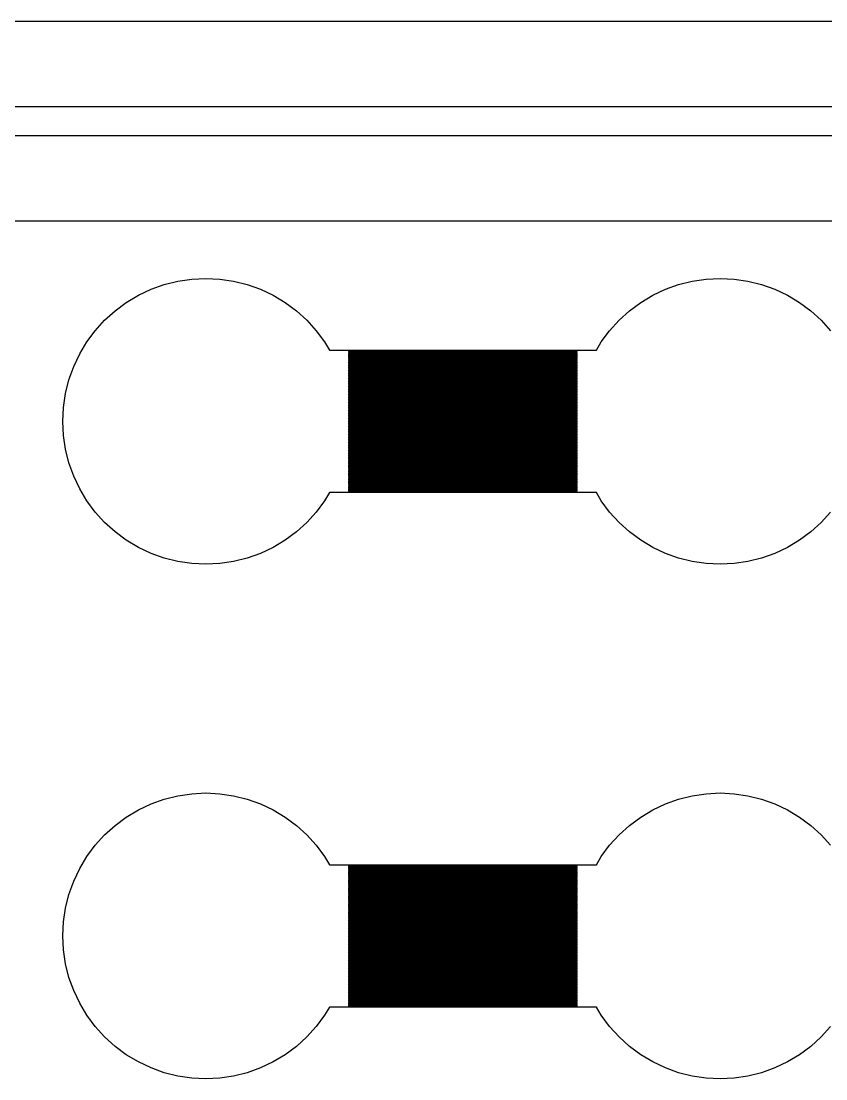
# Model space of a CAD drawing. Extents: x -16 to 132, y -40 to 113.
# Drawn here: x 84.13 to 98.53, y 57.27 to 76.18 of the extents above; entities that cross this region are included whole.
import ezdxf

# ---------------------------------------------------------------- set-up
doc = ezdxf.new("R2010")
doc.units = 0

msp = doc.modelspace()

# ---------------------------------------------------------------- linework, layer by layer
for p, q in [((-2.55649, 76.1837), (112.997, 76.1837)), ((111.463, 74.6498), (-1.0226, 74.6498)), ((-0.51129, 74.1385), (110.952, 74.1385)), ((109.418, 72.6046), (1.0226, 72.6046)), ((86.6902, 71.4719), (86.9335, 71.5329)), ((86.9335, 71.5329), (87.1817, 71.5697)), ((87.1817, 71.5697), (87.4323, 71.582)), ((87.4323, 71.582), (87.6829, 71.5697)), ((87.6829, 71.5697), (87.931, 71.5329)), ((87.931, 71.5329), (88.1744, 71.4719)), ((95.8936, 71.4719), (96.1369, 71.5329)), ((96.1369, 71.5329), (96.3851, 71.5697)), ((96.3851, 71.5697), (96.6357, 71.582)), ((96.6357, 71.582), (96.8863, 71.5697)), ((96.8863, 71.5697), (97.1344, 71.5329)), ((97.1344, 71.5329), (97.3778, 71.4719)), ((86.2272, 71.2801), (86.454, 71.3874)), ((86.454, 71.3874), (86.6902, 71.4719)), ((88.1744, 71.4719), (88.4106, 71.3874)), ((88.4106, 71.3874), (88.6374, 71.2801)), ((95.4306, 71.2801), (95.6574, 71.3874)), ((95.6574, 71.3874), (95.8936, 71.4719)), ((97.3778, 71.4719), (97.614, 71.3874)), ((97.614, 71.3874), (97.8408, 71.2801)), ((85.8105, 71.0017), (86.012, 71.1511)), ((86.012, 71.1511), (86.2272, 71.2801)), ((88.6374, 71.2801), (88.8526, 71.1511)), ((88.8526, 71.1511), (89.0541, 71.0017)), ((95.0139, 71.0017), (95.2154, 71.1511)), ((95.2154, 71.1511), (95.4306, 71.2801)), ((97.8408, 71.2801), (98.056, 71.1511)), ((98.056, 71.1511), (98.2575, 71.0017)), ((85.6246, 70.8332), (85.8105, 71.0017)), ((89.0541, 71.0017), (89.24, 70.8332)), ((94.828, 70.8332), (95.0139, 71.0017)), ((98.2575, 71.0017), (98.4434, 70.8332)), ((85.4561, 70.6473), (85.6246, 70.8332)), ((89.24, 70.8332), (89.4085, 70.6473)), ((94.6595, 70.6473), (94.828, 70.8332)), ((98.4434, 70.8332), (98.6119, 70.6473)), ((85.3067, 70.4458), (85.4561, 70.6473)), ((89.4085, 70.6473), (89.5579, 70.4458)), ((94.51, 70.4458), (94.6595, 70.6473)), ((85.1777, 70.2306), (85.3067, 70.4458)), ((89.5579, 70.4458), (89.6461, 70.2986)), ((94.4218, 70.2986), (94.51, 70.4458)), ((85.0704, 70.0038), (85.1777, 70.2306)), ((89.6461, 70.2986), (94.4218, 70.2986)), ((94.0792, 70.2884), (89.9888, 70.2884)), ((89.9888, 70.2884), (89.9888, 70.2782)), ((89.9888, 70.2782), (94.0792, 70.2782)), ((94.0792, 70.2679), (89.9888, 70.2679)), ((89.9888, 70.2679), (89.9888, 70.2577)), ((89.9888, 70.2577), (94.0792, 70.2577)), ((94.0792, 70.2475), (89.9888, 70.2475)), ((89.9888, 70.2475), (89.9888, 70.2373)), ((89.9888, 70.2373), (94.0792, 70.2373)), ((94.0792, 70.227), (89.9888, 70.227)), ((89.9888, 70.227), (89.9888, 70.2168)), ((89.9888, 70.2168), (94.0792, 70.2168)), ((94.0792, 70.2066), (89.9888, 70.2066)), ((89.9888, 70.2066), (89.9888, 70.1964)), ((89.9888, 70.1964), (94.0792, 70.1964)), ((94.0792, 70.2782), (94.0792, 70.2884)), ((94.0792, 70.2577), (94.0792, 70.2679)), ((94.0792, 70.2373), (94.0792, 70.2475)), ((94.0792, 70.2168), (94.0792, 70.227)), ((94.0792, 70.1964), (94.0792, 70.2066)), ((84.9859, 69.7676), (85.0704, 70.0038)), ((94.0792, 70.1861), (89.9888, 70.1861)), ((89.9888, 70.1861), (89.9888, 70.1759)), ((89.9888, 70.1759), (94.0792, 70.1759)), ((94.0792, 70.1657), (89.9888, 70.1657)), ((89.9888, 70.1657), (89.9888, 70.1555)), ((89.9888, 70.1555), (94.0792, 70.1555)), ((94.0792, 70.1452), (89.9888, 70.1452)), ((89.9888, 70.1452), (89.9888, 70.135)), ((89.9888, 70.135), (94.0792, 70.135)), ((94.0792, 70.1248), (89.9888, 70.1248)), ((89.9888, 70.1248), (89.9888, 70.1145)), ((89.9888, 70.1145), (94.0792, 70.1145)), ((94.0792, 70.1043), (89.9888, 70.1043)), ((89.9888, 70.1043), (89.9888, 70.0941)), ((89.9888, 70.0941), (94.0792, 70.0941)), ((94.0792, 70.0839), (89.9888, 70.0839)), ((89.9888, 70.0839), (89.9888, 70.0737)), ((89.9888, 70.0737), (94.0792, 70.0737)), ((94.0792, 70.0634), (89.9888, 70.0634)), ((89.9888, 70.0634), (89.9888, 70.0532)), ((89.9888, 70.0532), (94.0792, 70.0532)), ((94.0792, 70.043), (89.9888, 70.043)), ((89.9888, 70.043), (89.9888, 70.0327)), ((89.9888, 70.0327), (94.0792, 70.0327)), ((94.0792, 70.0225), (89.9888, 70.0225)), ((89.9888, 70.0225), (89.9888, 70.0123)), ((89.9888, 70.0123), (94.0792, 70.0123)), ((94.0792, 70.0021), (89.9888, 70.0021)), ((89.9888, 70.0021), (89.9888, 69.9918)), ((94.0792, 70.1759), (94.0792, 70.1861)), ((94.0792, 70.1555), (94.0792, 70.1657)), ((94.0792, 70.135), (94.0792, 70.1452)), ((94.0792, 70.1145), (94.0792, 70.1248)), ((94.0792, 70.0941), (94.0792, 70.1043)), ((94.0792, 70.0737), (94.0792, 70.0839)), ((94.0792, 70.0532), (94.0792, 70.0634)), ((94.0792, 70.0327), (94.0792, 70.043)), ((94.0792, 70.0123), (94.0792, 70.0225)), ((94.0792, 69.9918), (94.0792, 70.0021)), ((89.9888, 69.9918), (94.0792, 69.9918)), ((94.0792, 69.9816), (89.9888, 69.9816)), ((89.9888, 69.9816), (89.9888, 69.9714)), ((89.9888, 69.9714), (94.0792, 69.9714)), ((94.0792, 69.9612), (89.9888, 69.9612)), ((89.9888, 69.9612), (89.9888, 69.9509)), ((89.9888, 69.9509), (94.0792, 69.9509)), ((94.0792, 69.9407), (89.9888, 69.9407)), ((89.9888, 69.9407), (89.9888, 69.9305)), ((89.9888, 69.9305), (94.0792, 69.9305)), ((94.0792, 69.9203), (89.9888, 69.9203)), ((89.9888, 69.9203), (89.9888, 69.91)), ((89.9888, 69.91), (94.0792, 69.91)), ((94.0792, 69.8998), (89.9888, 69.8998)), ((89.9888, 69.8998), (89.9888, 69.8896)), ((89.9888, 69.8896), (94.0792, 69.8896)), ((94.0792, 69.8793), (89.9888, 69.8793)), ((89.9888, 69.8793), (89.9888, 69.8691)), ((89.9888, 69.8691), (94.0792, 69.8691)), ((94.0792, 69.8589), (89.9888, 69.8589)), ((89.9888, 69.8589), (89.9888, 69.8487)), ((89.9888, 69.8487), (94.0792, 69.8487)), ((94.0792, 69.8385), (89.9888, 69.8385)), ((89.9888, 69.8385), (89.9888, 69.8282)), ((89.9888, 69.8282), (94.0792, 69.8282)), ((94.0792, 69.818), (89.9888, 69.818)), ((89.9888, 69.818), (89.9888, 69.8078)), ((89.9888, 69.8078), (94.0792, 69.8078)), ((94.0792, 69.9714), (94.0792, 69.9816)), ((94.0792, 69.9509), (94.0792, 69.9612)), ((94.0792, 69.9305), (94.0792, 69.9407)), ((94.0792, 69.91), (94.0792, 69.9203)), ((94.0792, 69.8896), (94.0792, 69.8998)), ((94.0792, 69.8691), (94.0792, 69.8793)), ((94.0792, 69.8487), (94.0792, 69.8589)), ((94.0792, 69.8282), (94.0792, 69.8385)), ((94.0792, 69.8078), (94.0792, 69.818)), ((84.9249, 69.5242), (84.9859, 69.7676)), ((94.0792, 69.7975), (89.9888, 69.7975)), ((89.9888, 69.7975), (89.9888, 69.7873)), ((89.9888, 69.7873), (94.0792, 69.7873)), ((94.0792, 69.7771), (89.9888, 69.7771)), ((89.9888, 69.7771), (89.9888, 69.7669)), ((89.9888, 69.7669), (94.0792, 69.7669)), ((94.0792, 69.7567), (89.9888, 69.7567)), ((89.9888, 69.7567), (89.9888, 69.7464)), ((89.9888, 69.7464), (94.0792, 69.7464)), ((94.0792, 69.7362), (89.9888, 69.7362)), ((89.9888, 69.7362), (89.9888, 69.726)), ((89.9888, 69.726), (94.0792, 69.726)), ((94.0792, 69.7157), (89.9888, 69.7157)), ((89.9888, 69.7157), (89.9888, 69.7055)), ((89.9888, 69.7055), (94.0792, 69.7055)), ((94.0792, 69.6953), (89.9888, 69.6953)), ((89.9888, 69.6953), (89.9888, 69.6851)), ((89.9888, 69.6851), (94.0792, 69.6851)), ((94.0792, 69.6748), (89.9888, 69.6748)), ((89.9888, 69.6748), (89.9888, 69.6646)), ((89.9888, 69.6646), (94.0792, 69.6646)), ((94.0792, 69.6544), (89.9888, 69.6544)), ((89.9888, 69.6544), (89.9888, 69.6442)), ((89.9888, 69.6442), (94.0792, 69.6442)), ((94.0792, 69.6339), (89.9888, 69.6339)), ((89.9888, 69.6339), (89.9888, 69.6237)), ((89.9888, 69.6237), (94.0792, 69.6237)), ((94.0792, 69.7873), (94.0792, 69.7975)), ((94.0792, 69.7669), (94.0792, 69.7771)), ((94.0792, 69.7464), (94.0792, 69.7567)), ((94.0792, 69.726), (94.0792, 69.7362)), ((94.0792, 69.7055), (94.0792, 69.7157)), ((94.0792, 69.6851), (94.0792, 69.6953)), ((94.0792, 69.6646), (94.0792, 69.6748)), ((94.0792, 69.6442), (94.0792, 69.6544)), ((94.0792, 69.6237), (94.0792, 69.6339)), ((84.8881, 69.2761), (84.9249, 69.5242)), ((94.0792, 69.6135), (89.9888, 69.6135)), ((89.9888, 69.6135), (89.9888, 69.6032)), ((89.9888, 69.6032), (94.0792, 69.6032)), ((94.0792, 69.593), (89.9888, 69.593)), ((89.9888, 69.593), (89.9888, 69.5828)), ((89.9888, 69.5828), (94.0792, 69.5828)), ((94.0792, 69.5726), (89.9888, 69.5726)), ((89.9888, 69.5726), (89.9888, 69.5623)), ((89.9888, 69.5623), (94.0792, 69.5623)), ((94.0792, 69.5521), (89.9888, 69.5521)), ((89.9888, 69.5521), (89.9888, 69.5419)), ((89.9888, 69.5419), (94.0792, 69.5419)), ((94.0792, 69.5317), (89.9888, 69.5317)), ((89.9888, 69.5317), (89.9888, 69.5214)), ((89.9888, 69.5214), (94.0792, 69.5214)), ((94.0792, 69.5112), (89.9888, 69.5112)), ((89.9888, 69.5112), (89.9888, 69.501)), ((89.9888, 69.501), (94.0792, 69.501)), ((94.0792, 69.4908), (89.9888, 69.4908)), ((89.9888, 69.4908), (89.9888, 69.4805)), ((89.9888, 69.4805), (94.0792, 69.4805)), ((94.0792, 69.4703), (89.9888, 69.4703)), ((89.9888, 69.4703), (89.9888, 69.4601)), ((89.9888, 69.4601), (94.0792, 69.4601)), ((94.0792, 69.4499), (89.9888, 69.4499)), ((89.9888, 69.4499), (89.9888, 69.4397)), ((89.9888, 69.4397), (94.0792, 69.4397)), ((94.0792, 69.6032), (94.0792, 69.6135)), ((94.0792, 69.5828), (94.0792, 69.593)), ((94.0792, 69.5623), (94.0792, 69.5726)), ((94.0792, 69.5419), (94.0792, 69.5521)), ((94.0792, 69.5214), (94.0792, 69.5317)), ((94.0792, 69.501), (94.0792, 69.5112)), ((94.0792, 69.4805), (94.0792, 69.4908)), ((94.0792, 69.4601), (94.0792, 69.4703)), ((94.0792, 69.4397), (94.0792, 69.4499)), ((84.8758, 69.0255), (84.8881, 69.2761)), ((94.0792, 69.4294), (89.9888, 69.4294)), ((89.9888, 69.4294), (89.9888, 69.4192)), ((89.9888, 69.4192), (94.0792, 69.4192)), ((94.0792, 69.409), (89.9888, 69.409)), ((89.9888, 69.409), (89.9888, 69.3987)), ((89.9888, 69.3987), (94.0792, 69.3987)), ((94.0792, 69.3885), (89.9888, 69.3885)), ((89.9888, 69.3885), (89.9888, 69.3783)), ((89.9888, 69.3783), (94.0792, 69.3783)), ((94.0792, 69.3681), (89.9888, 69.3681)), ((89.9888, 69.3681), (89.9888, 69.3578)), ((89.9888, 69.3578), (94.0792, 69.3578)), ((94.0792, 69.3476), (89.9888, 69.3476)), ((89.9888, 69.3476), (89.9888, 69.3374)), ((89.9888, 69.3374), (94.0792, 69.3374)), ((94.0792, 69.3272), (89.9888, 69.3272)), ((89.9888, 69.3272), (89.9888, 69.3169)), ((89.9888, 69.3169), (94.0792, 69.3169)), ((94.0792, 69.3067), (89.9888, 69.3067)), ((89.9888, 69.3067), (89.9888, 69.2965)), ((89.9888, 69.2965), (94.0792, 69.2965)), ((94.0792, 69.2862), (89.9888, 69.2862)), ((89.9888, 69.2862), (89.9888, 69.276)), ((89.9888, 69.276), (94.0792, 69.276)), ((94.0792, 69.2658), (89.9888, 69.2658)), ((89.9888, 69.2658), (89.9888, 69.2556)), ((89.9888, 69.2556), (94.0792, 69.2556)), ((94.0792, 69.2453), (89.9888, 69.2453)), ((89.9888, 69.2453), (89.9888, 69.2351)), ((94.0792, 69.4192), (94.0792, 69.4294)), ((94.0792, 69.3987), (94.0792, 69.409)), ((94.0792, 69.3783), (94.0792, 69.3885)), ((94.0792, 69.3578), (94.0792, 69.3681)), ((94.0792, 69.3374), (94.0792, 69.3476)), ((94.0792, 69.3169), (94.0792, 69.3272)), ((94.0792, 69.2965), (94.0792, 69.3067)), ((94.0792, 69.276), (94.0792, 69.2862)), ((94.0792, 69.2556), (94.0792, 69.2658)), ((94.0792, 69.2351), (94.0792, 69.2453)), ((89.9888, 69.2351), (94.0792, 69.2351)), ((94.0792, 69.2249), (89.9888, 69.2249)), ((89.9888, 69.2249), (89.9888, 69.2147)), ((89.9888, 69.2147), (94.0792, 69.2147)), ((94.0792, 69.2044), (89.9888, 69.2044)), ((89.9888, 69.2044), (89.9888, 69.1942)), ((89.9888, 69.1942), (94.0792, 69.1942)), ((94.0792, 69.184), (89.9888, 69.184)), ((89.9888, 69.184), (89.9888, 69.1738)), ((89.9888, 69.1738), (94.0792, 69.1738)), ((94.0792, 69.1635), (89.9888, 69.1635)), ((89.9888, 69.1635), (89.9888, 69.1533)), ((89.9888, 69.1533), (94.0792, 69.1533)), ((94.0792, 69.1431), (89.9888, 69.1431)), ((89.9888, 69.1431), (89.9888, 69.1329)), ((89.9888, 69.1329), (94.0792, 69.1329)), ((94.0792, 69.1226), (89.9888, 69.1226)), ((89.9888, 69.1226), (89.9888, 69.1124)), ((89.9888, 69.1124), (94.0792, 69.1124)), ((94.0792, 69.1022), (89.9888, 69.1022)), ((89.9888, 69.1022), (89.9888, 69.0919)), ((89.9888, 69.0919), (94.0792, 69.0919)), ((94.0792, 69.0817), (89.9888, 69.0817)), ((89.9888, 69.0817), (89.9888, 69.0715)), ((89.9888, 69.0715), (94.0792, 69.0715)), ((94.0792, 69.0613), (89.9888, 69.0613)), ((89.9888, 69.0613), (89.9888, 69.0511)), ((89.9888, 69.0511), (94.0792, 69.0511)), ((94.0792, 69.2147), (94.0792, 69.2249)), ((94.0792, 69.1942), (94.0792, 69.2044)), ((94.0792, 69.1738), (94.0792, 69.184)), ((94.0792, 69.1533), (94.0792, 69.1635)), ((94.0792, 69.1329), (94.0792, 69.1431)), ((94.0792, 69.1124), (94.0792, 69.1226)), ((94.0792, 69.0919), (94.0792, 69.1022)), ((94.0792, 69.0715), (94.0792, 69.0817)), ((94.0792, 69.0511), (94.0792, 69.0613)), ((84.8881, 68.7749), (84.8758, 69.0255)), ((94.0792, 69.0408), (89.9888, 69.0408)), ((89.9888, 69.0408), (89.9888, 69.0306)), ((89.9888, 69.0306), (94.0792, 69.0306)), ((94.0792, 69.0204), (89.9888, 69.0204)), ((89.9888, 69.0204), (89.9888, 69.0101)), ((89.9888, 69.0101), (94.0792, 69.0101)), ((94.0792, 68.9999), (89.9888, 68.9999)), ((89.9888, 68.9999), (89.9888, 68.9897)), ((89.9888, 68.9897), (94.0792, 68.9897)), ((94.0792, 68.9795), (89.9888, 68.9795)), ((89.9888, 68.9795), (89.9888, 68.9693)), ((89.9888, 68.9693), (94.0792, 68.9693)), ((94.0792, 68.959), (89.9888, 68.959)), ((89.9888, 68.959), (89.9888, 68.9488)), ((89.9888, 68.9488), (94.0792, 68.9488)), ((94.0792, 68.9386), (89.9888, 68.9386)), ((89.9888, 68.9386), (89.9888, 68.9284)), ((89.9888, 68.9284), (94.0792, 68.9284)), ((94.0792, 68.9181), (89.9888, 68.9181)), ((89.9888, 68.9181), (89.9888, 68.9079)), ((89.9888, 68.9079), (94.0792, 68.9079)), ((94.0792, 68.8977), (89.9888, 68.8977)), ((89.9888, 68.8977), (89.9888, 68.8875)), ((89.9888, 68.8875), (94.0792, 68.8875)), ((94.0792, 68.8772), (89.9888, 68.8772)), ((89.9888, 68.8772), (89.9888, 68.867)), ((89.9888, 68.867), (94.0792, 68.867)), ((94.0792, 69.0306), (94.0792, 69.0408)), ((94.0792, 69.0101), (94.0792, 69.0204)), ((94.0792, 68.9897), (94.0792, 68.9999)), ((94.0792, 68.9693), (94.0792, 68.9795)), ((94.0792, 68.9488), (94.0792, 68.959)), ((94.0792, 68.9284), (94.0792, 68.9386)), ((94.0792, 68.9079), (94.0792, 68.9181)), ((94.0792, 68.8875), (94.0792, 68.8977)), ((94.0792, 68.867), (94.0792, 68.8772)), ((84.9249, 68.5267), (84.8881, 68.7749)), ((94.0792, 68.8568), (89.9888, 68.8568)), ((89.9888, 68.8568), (89.9888, 68.8465)), ((89.9888, 68.8465), (94.0792, 68.8465)), ((94.0792, 68.8363), (89.9888, 68.8363)), ((89.9888, 68.8363), (89.9888, 68.8261)), ((89.9888, 68.8261), (94.0792, 68.8261)), ((94.0792, 68.8159), (89.9888, 68.8159)), ((89.9888, 68.8159), (89.9888, 68.8056)), ((89.9888, 68.8056), (94.0792, 68.8056)), ((94.0792, 68.7954), (89.9888, 68.7954)), ((89.9888, 68.7954), (89.9888, 68.7852)), ((89.9888, 68.7852), (94.0792, 68.7852)), ((94.0792, 68.775), (89.9888, 68.775)), ((89.9888, 68.775), (89.9888, 68.7647)), ((89.9888, 68.7647), (94.0792, 68.7647)), ((94.0792, 68.7545), (89.9888, 68.7545)), ((89.9888, 68.7545), (89.9888, 68.7443)), ((89.9888, 68.7443), (94.0792, 68.7443)), ((94.0792, 68.7341), (89.9888, 68.7341)), ((89.9888, 68.7341), (89.9888, 68.7238)), ((89.9888, 68.7238), (94.0792, 68.7238)), ((94.0792, 68.7136), (89.9888, 68.7136)), ((89.9888, 68.7136), (89.9888, 68.7034)), ((89.9888, 68.7034), (94.0792, 68.7034)), ((94.0792, 68.6931), (89.9888, 68.6931)), ((89.9888, 68.6931), (89.9888, 68.6829)), ((89.9888, 68.6829), (94.0792, 68.6829)), ((94.0792, 68.8465), (94.0792, 68.8568)), ((94.0792, 68.8261), (94.0792, 68.8363)), ((94.0792, 68.8056), (94.0792, 68.8159)), ((94.0792, 68.7852), (94.0792, 68.7954)), ((94.0792, 68.7647), (94.0792, 68.775)), ((94.0792, 68.7443), (94.0792, 68.7545)), ((94.0792, 68.7238), (94.0792, 68.7341)), ((94.0792, 68.7034), (94.0792, 68.7136)), ((94.0792, 68.6829), (94.0792, 68.6931)), ((84.9859, 68.2834), (84.9249, 68.5267)), ((94.0792, 68.6727), (89.9888, 68.6727)), ((89.9888, 68.6727), (89.9888, 68.6625)), ((89.9888, 68.6625), (94.0792, 68.6625)), ((94.0792, 68.6523), (89.9888, 68.6523)), ((89.9888, 68.6523), (89.9888, 68.642)), ((89.9888, 68.642), (94.0792, 68.642)), ((94.0792, 68.6318), (89.9888, 68.6318)), ((89.9888, 68.6318), (89.9888, 68.6216)), ((89.9888, 68.6216), (94.0792, 68.6216)), ((94.0792, 68.6113), (89.9888, 68.6113)), ((89.9888, 68.6113), (89.9888, 68.6011)), ((89.9888, 68.6011), (94.0792, 68.6011)), ((94.0792, 68.5909), (89.9888, 68.5909)), ((89.9888, 68.5909), (89.9888, 68.5807)), ((89.9888, 68.5807), (94.0792, 68.5807)), ((94.0792, 68.5704), (89.9888, 68.5704)), ((89.9888, 68.5704), (89.9888, 68.5602)), ((89.9888, 68.5602), (94.0792, 68.5602)), ((94.0792, 68.55), (89.9888, 68.55)), ((89.9888, 68.55), (89.9888, 68.5398)), ((89.9888, 68.5398), (94.0792, 68.5398)), ((94.0792, 68.5295), (89.9888, 68.5295)), ((89.9888, 68.5295), (89.9888, 68.5193)), ((89.9888, 68.5193), (94.0792, 68.5193)), ((94.0792, 68.5091), (89.9888, 68.5091)), ((89.9888, 68.5091), (89.9888, 68.4989)), ((89.9888, 68.4989), (94.0792, 68.4989)), ((94.0792, 68.4886), (89.9888, 68.4886)), ((89.9888, 68.4886), (89.9888, 68.4784)), ((94.0792, 68.6625), (94.0792, 68.6727)), ((94.0792, 68.642), (94.0792, 68.6523)), ((94.0792, 68.6216), (94.0792, 68.6318)), ((94.0792, 68.6011), (94.0792, 68.6113)), ((94.0792, 68.5807), (94.0792, 68.5909)), ((94.0792, 68.5602), (94.0792, 68.5704)), ((94.0792, 68.5398), (94.0792, 68.55)), ((94.0792, 68.5193), (94.0792, 68.5295)), ((94.0792, 68.4989), (94.0792, 68.5091)), ((94.0792, 68.4784), (94.0792, 68.4886)), ((89.9888, 68.4784), (94.0792, 68.4784)), ((94.0792, 68.4682), (89.9888, 68.4682)), ((89.9888, 68.4682), (89.9888, 68.458)), ((89.9888, 68.458), (94.0792, 68.458)), ((94.0792, 68.4477), (89.9888, 68.4477)), ((89.9888, 68.4477), (89.9888, 68.4375)), ((89.9888, 68.4375), (94.0792, 68.4375)), ((94.0792, 68.4273), (89.9888, 68.4273)), ((89.9888, 68.4273), (89.9888, 68.4171)), ((89.9888, 68.4171), (94.0792, 68.4171)), ((94.0792, 68.4068), (89.9888, 68.4068)), ((89.9888, 68.4068), (89.9888, 68.3966)), ((89.9888, 68.3966), (94.0792, 68.3966)), ((94.0792, 68.3864), (89.9888, 68.3864)), ((89.9888, 68.3864), (89.9888, 68.3761)), ((89.9888, 68.3761), (94.0792, 68.3761)), ((94.0792, 68.3659), (89.9888, 68.3659)), ((89.9888, 68.3659), (89.9888, 68.3557)), ((89.9888, 68.3557), (94.0792, 68.3557)), ((94.0792, 68.3455), (89.9888, 68.3455)), ((89.9888, 68.3455), (89.9888, 68.3353)), ((89.9888, 68.3353), (94.0792, 68.3353)), ((94.0792, 68.325), (89.9888, 68.325)), ((89.9888, 68.325), (89.9888, 68.3148)), ((89.9888, 68.3148), (94.0792, 68.3148)), ((94.0792, 68.3046), (89.9888, 68.3046)), ((89.9888, 68.3046), (89.9888, 68.2943)), ((94.0792, 68.458), (94.0792, 68.4682)), ((94.0792, 68.4375), (94.0792, 68.4477)), ((94.0792, 68.4171), (94.0792, 68.4273)), ((94.0792, 68.3966), (94.0792, 68.4068)), ((94.0792, 68.3761), (94.0792, 68.3864)), ((94.0792, 68.3557), (94.0792, 68.3659)), ((94.0792, 68.3353), (94.0792, 68.3455)), ((94.0792, 68.3148), (94.0792, 68.325)), ((94.0792, 68.2943), (94.0792, 68.3046)), ((85.0704, 68.0472), (84.9859, 68.2834)), ((89.9888, 68.2943), (94.0792, 68.2943)), ((94.0792, 68.2841), (89.9888, 68.2841)), ((89.9888, 68.2841), (89.9888, 68.2739)), ((89.9888, 68.2739), (94.0792, 68.2739)), ((94.0792, 68.2637), (89.9888, 68.2637)), ((89.9888, 68.2637), (89.9888, 68.2534)), ((89.9888, 68.2534), (94.0792, 68.2534)), ((94.0792, 68.2432), (89.9888, 68.2432)), ((89.9888, 68.2432), (89.9888, 68.233)), ((89.9888, 68.233), (94.0792, 68.233)), ((94.0792, 68.2228), (89.9888, 68.2228)), ((89.9888, 68.2228), (89.9888, 68.2125)), ((89.9888, 68.2125), (94.0792, 68.2125)), ((94.0792, 68.2023), (89.9888, 68.2023)), ((89.9888, 68.2023), (89.9888, 68.1921)), ((89.9888, 68.1921), (94.0792, 68.1921)), ((94.0792, 68.1819), (89.9888, 68.1819)), ((89.9888, 68.1819), (89.9888, 68.1716)), ((89.9888, 68.1716), (94.0792, 68.1716)), ((94.0792, 68.1614), (89.9888, 68.1614)), ((89.9888, 68.1614), (89.9888, 68.1512)), ((89.9888, 68.1512), (94.0792, 68.1512)), ((94.0792, 68.141), (89.9888, 68.141)), ((89.9888, 68.141), (89.9888, 68.1307)), ((89.9888, 68.1307), (94.0792, 68.1307)), ((94.0792, 68.1205), (89.9888, 68.1205)), ((89.9888, 68.1205), (89.9888, 68.1103)), ((89.9888, 68.1103), (94.0792, 68.1103)), ((94.0792, 68.2739), (94.0792, 68.2841)), ((94.0792, 68.2534), (94.0792, 68.2637)), ((94.0792, 68.233), (94.0792, 68.2432)), ((94.0792, 68.2125), (94.0792, 68.2228)), ((94.0792, 68.1921), (94.0792, 68.2023)), ((94.0792, 68.1716), (94.0792, 68.1819)), ((94.0792, 68.1512), (94.0792, 68.1614)), ((94.0792, 68.1307), (94.0792, 68.141)), ((94.0792, 68.1103), (94.0792, 68.1205)), ((85.1777, 67.8204), (85.0704, 68.0472)), ((94.0792, 68.1), (89.9888, 68.1)), ((89.9888, 68.1), (89.9888, 68.0898)), ((89.9888, 68.0898), (94.0792, 68.0898)), ((94.0792, 68.0796), (89.9888, 68.0796)), ((89.9888, 68.0796), (89.9888, 68.0694)), ((89.9888, 68.0694), (94.0792, 68.0694)), ((94.0792, 68.0591), (89.9888, 68.0591)), ((89.9888, 68.0591), (89.9888, 68.0489)), ((89.9888, 68.0489), (94.0792, 68.0489)), ((94.0792, 68.0387), (89.9888, 68.0387)), ((89.9888, 68.0387), (89.9888, 68.0285)), ((89.9888, 68.0285), (94.0792, 68.0285)), ((94.0792, 68.0182), (89.9888, 68.0182)), ((89.9888, 68.0182), (89.9888, 68.008)), ((89.9888, 68.008), (94.0792, 68.008)), ((94.0792, 67.9978), (89.9888, 67.9978)), ((89.9888, 67.9978), (89.9888, 67.9875)), ((89.9888, 67.9875), (94.0792, 67.9875)), ((94.0792, 67.9773), (89.9888, 67.9773)), ((89.9888, 67.9773), (89.9888, 67.9671)), ((89.9888, 67.9671), (94.0792, 67.9671)), ((94.0792, 67.9569), (89.9888, 67.9569)), ((89.9888, 67.9569), (89.9888, 67.9467)), ((89.9888, 67.9467), (94.0792, 67.9467)), ((94.0792, 67.9364), (89.9888, 67.9364)), ((89.9888, 67.9364), (89.9888, 67.9262)), ((89.9888, 67.9262), (94.0792, 67.9262)), ((94.0792, 67.916), (89.9888, 67.916)), ((89.9888, 67.916), (89.9888, 67.9058)), ((94.0792, 68.0898), (94.0792, 68.1)), ((94.0792, 68.0694), (94.0792, 68.0796)), ((94.0792, 68.0489), (94.0792, 68.0591)), ((94.0792, 68.0285), (94.0792, 68.0387)), ((94.0792, 68.008), (94.0792, 68.0182)), ((94.0792, 67.9875), (94.0792, 67.9978)), ((94.0792, 67.9671), (94.0792, 67.9773)), ((94.0792, 67.9467), (94.0792, 67.9569)), ((94.0792, 67.9262), (94.0792, 67.9364)), ((94.0792, 67.9058), (94.0792, 67.916)), ((85.3067, 67.6052), (85.1777, 67.8204)), ((89.6461, 67.7524), (89.5579, 67.6052)), ((94.4218, 67.7524), (89.6461, 67.7524)), ((89.9888, 67.9058), (94.0792, 67.9058)), ((94.0792, 67.8955), (89.9888, 67.8955)), ((89.9888, 67.8955), (89.9888, 67.8853)), ((89.9888, 67.8853), (94.0792, 67.8853)), ((94.0792, 67.8751), (89.9888, 67.8751)), ((89.9888, 67.8751), (89.9888, 67.8649)), ((89.9888, 67.8649), (94.0792, 67.8649)), ((94.0792, 67.8546), (89.9888, 67.8546)), ((89.9888, 67.8546), (89.9888, 67.8444)), ((89.9888, 67.8444), (94.0792, 67.8444)), ((94.0792, 67.8342), (89.9888, 67.8342)), ((89.9888, 67.8342), (89.9888, 67.8239)), ((89.9888, 67.8239), (94.0792, 67.8239)), ((94.0792, 67.8137), (89.9888, 67.8137)), ((89.9888, 67.8137), (89.9888, 67.8035)), ((89.9888, 67.8035), (94.0792, 67.8035)), ((94.0792, 67.7933), (89.9888, 67.7933)), ((89.9888, 67.7933), (89.9888, 67.783)), ((89.9888, 67.783), (94.0792, 67.783)), ((94.0792, 67.7728), (89.9888, 67.7728)), ((89.9888, 67.7728), (89.9888, 67.7626)), ((89.9888, 67.7626), (94.0792, 67.7626)), ((94.0792, 67.8853), (94.0792, 67.8955)), ((94.0792, 67.8649), (94.0792, 67.8751)), ((94.0792, 67.8444), (94.0792, 67.8546)), ((94.0792, 67.8239), (94.0792, 67.8342)), ((94.0792, 67.8035), (94.0792, 67.8137)), ((94.0792, 67.783), (94.0792, 67.7933)), ((94.0792, 67.7626), (94.0792, 67.7728)), ((94.51, 67.6052), (94.4218, 67.7524)), ((85.4561, 67.4037), (85.3067, 67.6052)), ((89.5579, 67.6052), (89.4085, 67.4037)), ((94.6595, 67.4037), (94.51, 67.6052)), ((85.6246, 67.2178), (85.4561, 67.4037)), ((89.4085, 67.4037), (89.24, 67.2178)), ((94.828, 67.2178), (94.6595, 67.4037)), ((98.6119, 67.4037), (98.4434, 67.2178)), ((85.8105, 67.0493), (85.6246, 67.2178)), ((89.24, 67.2178), (89.0541, 67.0493)), ((95.0139, 67.0493), (94.828, 67.2178)), ((98.4434, 67.2178), (98.2575, 67.0493)), ((86.012, 66.8999), (85.8105, 67.0493)), ((89.0541, 67.0493), (88.8526, 66.8999)), ((95.2154, 66.8999), (95.0139, 67.0493)), ((98.2575, 67.0493), (98.056, 66.8999)), ((86.2272, 66.7709), (86.012, 66.8999)), ((88.8526, 66.8999), (88.6374, 66.7709)), ((95.4306, 66.7709), (95.2154, 66.8999)), ((98.056, 66.8999), (97.8408, 66.7709)), ((86.454, 66.6636), (86.2272, 66.7709)), ((86.6902, 66.5791), (86.454, 66.6636)), ((88.4106, 66.6636), (88.1744, 66.5791)), ((88.6374, 66.7709), (88.4106, 66.6636)), ((95.6574, 66.6636), (95.4306, 66.7709)), ((95.8936, 66.5791), (95.6574, 66.6636)), ((97.614, 66.6636), (97.3778, 66.5791)), ((97.8408, 66.7709), (97.614, 66.6636)), ((86.9335, 66.5181), (86.6902, 66.5791)), ((87.1817, 66.4813), (86.9335, 66.5181)), ((87.4323, 66.469), (87.1817, 66.4813)), ((87.6829, 66.4813), (87.4323, 66.469)), ((87.931, 66.5181), (87.6829, 66.4813)), ((88.1744, 66.5791), (87.931, 66.5181)), ((96.1369, 66.5181), (95.8936, 66.5791)), ((96.3851, 66.4813), (96.1369, 66.5181)), ((96.6357, 66.469), (96.3851, 66.4813)), ((96.8863, 66.4813), (96.6357, 66.469)), ((97.1344, 66.5181), (96.8863, 66.4813)), ((97.3778, 66.5791), (97.1344, 66.5181)), ((86.454, 62.184), (86.6902, 62.2685)), ((86.6902, 62.2685), (86.9335, 62.3295)), ((86.9335, 62.3295), (87.1817, 62.3663)), ((87.1817, 62.3663), (87.4323, 62.3786)), ((87.4323, 62.3786), (87.6829, 62.3663)), ((87.6829, 62.3663), (87.931, 62.3295)), ((87.931, 62.3295), (88.1744, 62.2685)), ((88.1744, 62.2685), (88.4106, 62.184)), ((95.6574, 62.184), (95.8936, 62.2685)), ((95.8936, 62.2685), (96.1369, 62.3295)), ((96.1369, 62.3295), (96.3851, 62.3663)), ((96.3851, 62.3663), (96.6357, 62.3786)), ((96.6357, 62.3786), (96.8863, 62.3663)), ((96.8863, 62.3663), (97.1344, 62.3295)), ((97.1344, 62.3295), (97.3778, 62.2685)), ((97.3778, 62.2685), (97.614, 62.184)), ((86.012, 61.9477), (86.2272, 62.0767)), ((86.2272, 62.0767), (86.454, 62.184)), ((88.4106, 62.184), (88.6374, 62.0767)), ((88.6374, 62.0767), (88.8526, 61.9477)), ((95.2154, 61.9477), (95.4306, 62.0767)), ((95.4306, 62.0767), (95.6574, 62.184)), ((97.614, 62.184), (97.8408, 62.0767)), ((97.8408, 62.0767), (98.056, 61.9477)), ((85.8105, 61.7983), (86.012, 61.9477)), ((88.8526, 61.9477), (89.0541, 61.7983)), ((95.0139, 61.7983), (95.2154, 61.9477)), ((98.056, 61.9477), (98.2575, 61.7983)), ((85.6246, 61.6298), (85.8105, 61.7983)), ((89.0541, 61.7983), (89.24, 61.6298)), ((94.828, 61.6298), (95.0139, 61.7983)), ((98.2575, 61.7983), (98.4434, 61.6298)), ((85.4561, 61.4439), (85.6246, 61.6298)), ((89.24, 61.6298), (89.4085, 61.4439)), ((94.6595, 61.4439), (94.828, 61.6298)), ((98.4434, 61.6298), (98.6119, 61.4439)), ((85.3067, 61.2424), (85.4561, 61.4439)), ((89.4085, 61.4439), (89.5579, 61.2424)), ((94.51, 61.2424), (94.6595, 61.4439)), ((85.1777, 61.0272), (85.3067, 61.2424)), ((89.5579, 61.2424), (89.6461, 61.0952)), ((94.4218, 61.0952), (94.51, 61.2424)), ((85.0704, 60.8004), (85.1777, 61.0272)), ((89.6461, 61.0952), (94.4218, 61.0952)), ((94.0792, 61.085), (89.9888, 61.085)), ((89.9888, 61.085), (89.9888, 61.0748)), ((89.9888, 61.0748), (94.0792, 61.0748)), ((94.0792, 61.0645), (89.9888, 61.0645)), ((89.9888, 61.0645), (89.9888, 61.0543)), ((89.9888, 61.0543), (94.0792, 61.0543)), ((94.0792, 61.0441), (89.9888, 61.0441)), ((89.9888, 61.0441), (89.9888, 61.0339)), ((89.9888, 61.0339), (94.0792, 61.0339)), ((94.0792, 61.0236), (89.9888, 61.0236)), ((89.9888, 61.0236), (89.9888, 61.0134)), ((89.9888, 61.0134), (94.0792, 61.0134)), ((94.0792, 61.0032), (89.9888, 61.0032)), ((89.9888, 61.0032), (89.9888, 60.993)), ((89.9888, 60.993), (94.0792, 60.993)), ((94.0792, 60.9827), (89.9888, 60.9827)), ((89.9888, 60.9827), (89.9888, 60.9725)), ((89.9888, 60.9725), (94.0792, 60.9725)), ((94.0792, 60.9623), (89.9888, 60.9623)), ((89.9888, 60.9623), (89.9888, 60.9521)), ((89.9888, 60.9521), (94.0792, 60.9521)), ((94.0792, 60.9418), (89.9888, 60.9418)), ((89.9888, 60.9418), (89.9888, 60.9316)), ((89.9888, 60.9316), (94.0792, 60.9316)), ((94.0792, 60.9214), (89.9888, 60.9214)), ((89.9888, 60.9214), (89.9888, 60.9111)), ((94.0792, 61.0748), (94.0792, 61.085)), ((94.0792, 61.0543), (94.0792, 61.0645)), ((94.0792, 61.0339), (94.0792, 61.0441)), ((94.0792, 61.0134), (94.0792, 61.0236)), ((94.0792, 60.993), (94.0792, 61.0032)), ((94.0792, 60.9725), (94.0792, 60.9827)), ((94.0792, 60.9521), (94.0792, 60.9623)), ((94.0792, 60.9316), (94.0792, 60.9418)), ((94.0792, 60.9111), (94.0792, 60.9214)), ((84.9859, 60.5642), (85.0704, 60.8004)), ((89.9888, 60.9111), (94.0792, 60.9111)), ((94.0792, 60.9009), (89.9888, 60.9009)), ((89.9888, 60.9009), (89.9888, 60.8907)), ((89.9888, 60.8907), (94.0792, 60.8907)), ((94.0792, 60.8805), (89.9888, 60.8805)), ((89.9888, 60.8805), (89.9888, 60.8703)), ((89.9888, 60.8703), (94.0792, 60.8703)), ((94.0792, 60.86), (89.9888, 60.86)), ((89.9888, 60.86), (89.9888, 60.8498)), ((89.9888, 60.8498), (94.0792, 60.8498)), ((94.0792, 60.8396), (89.9888, 60.8396)), ((89.9888, 60.8396), (89.9888, 60.8293)), ((89.9888, 60.8293), (94.0792, 60.8293)), ((94.0792, 60.8191), (89.9888, 60.8191)), ((89.9888, 60.8191), (89.9888, 60.8089)), ((89.9888, 60.8089), (94.0792, 60.8089)), ((94.0792, 60.7987), (89.9888, 60.7987)), ((89.9888, 60.7987), (89.9888, 60.7884)), ((89.9888, 60.7884), (94.0792, 60.7884)), ((94.0792, 60.7782), (89.9888, 60.7782)), ((89.9888, 60.7782), (89.9888, 60.768)), ((89.9888, 60.768), (94.0792, 60.768)), ((94.0792, 60.7578), (89.9888, 60.7578)), ((89.9888, 60.7578), (89.9888, 60.7475)), ((89.9888, 60.7475), (94.0792, 60.7475)), ((94.0792, 60.7373), (89.9888, 60.7373)), ((89.9888, 60.7373), (89.9888, 60.7271)), ((94.0792, 60.8907), (94.0792, 60.9009)), ((94.0792, 60.8703), (94.0792, 60.8805)), ((94.0792, 60.8498), (94.0792, 60.86)), ((94.0792, 60.8293), (94.0792, 60.8396)), ((94.0792, 60.8089), (94.0792, 60.8191)), ((94.0792, 60.7884), (94.0792, 60.7987)), ((94.0792, 60.768), (94.0792, 60.7782)), ((94.0792, 60.7475), (94.0792, 60.7578)), ((94.0792, 60.7271), (94.0792, 60.7373)), ((84.9249, 60.3208), (84.9859, 60.5642)), ((89.9888, 60.7271), (94.0792, 60.7271)), ((94.0792, 60.7169), (89.9888, 60.7169)), ((89.9888, 60.7169), (89.9888, 60.7066)), ((89.9888, 60.7066), (94.0792, 60.7066)), ((94.0792, 60.6964), (89.9888, 60.6964)), ((89.9888, 60.6964), (89.9888, 60.6862)), ((89.9888, 60.6862), (94.0792, 60.6862)), ((94.0792, 60.6759), (89.9888, 60.6759)), ((89.9888, 60.6759), (89.9888, 60.6657)), ((89.9888, 60.6657), (94.0792, 60.6657)), ((94.0792, 60.6555), (89.9888, 60.6555)), ((89.9888, 60.6555), (89.9888, 60.6453)), ((89.9888, 60.6453), (94.0792, 60.6453)), ((94.0792, 60.6351), (89.9888, 60.6351)), ((89.9888, 60.6351), (89.9888, 60.6248)), ((89.9888, 60.6248), (94.0792, 60.6248)), ((94.0792, 60.6146), (89.9888, 60.6146)), ((89.9888, 60.6146), (89.9888, 60.6044)), ((89.9888, 60.6044), (94.0792, 60.6044)), ((94.0792, 60.5941), (89.9888, 60.5941)), ((89.9888, 60.5941), (89.9888, 60.5839)), ((89.9888, 60.5839), (94.0792, 60.5839)), ((94.0792, 60.5737), (89.9888, 60.5737)), ((89.9888, 60.5737), (89.9888, 60.5635)), ((89.9888, 60.5635), (94.0792, 60.5635)), ((94.0792, 60.5533), (89.9888, 60.5533)), ((89.9888, 60.5533), (89.9888, 60.543)), ((89.9888, 60.543), (94.0792, 60.543)), ((94.0792, 60.7066), (94.0792, 60.7169)), ((94.0792, 60.6862), (94.0792, 60.6964)), ((94.0792, 60.6657), (94.0792, 60.6759)), ((94.0792, 60.6453), (94.0792, 60.6555)), ((94.0792, 60.6248), (94.0792, 60.6351)), ((94.0792, 60.6044), (94.0792, 60.6146)), ((94.0792, 60.5839), (94.0792, 60.5941)), ((94.0792, 60.5635), (94.0792, 60.5737)), ((94.0792, 60.543), (94.0792, 60.5533)), ((94.0792, 60.5328), (89.9888, 60.5328)), ((89.9888, 60.5328), (89.9888, 60.5226)), ((89.9888, 60.5226), (94.0792, 60.5226)), ((94.0792, 60.5123), (89.9888, 60.5123)), ((89.9888, 60.5123), (89.9888, 60.5021)), ((89.9888, 60.5021), (94.0792, 60.5021)), ((94.0792, 60.4919), (89.9888, 60.4919)), ((89.9888, 60.4919), (89.9888, 60.4817)), ((89.9888, 60.4817), (94.0792, 60.4817)), ((94.0792, 60.4714), (89.9888, 60.4714)), ((89.9888, 60.4714), (89.9888, 60.4612)), ((89.9888, 60.4612), (94.0792, 60.4612)), ((94.0792, 60.451), (89.9888, 60.451)), ((89.9888, 60.451), (89.9888, 60.4408)), ((89.9888, 60.4408), (94.0792, 60.4408)), ((94.0792, 60.4305), (89.9888, 60.4305)), ((89.9888, 60.4305), (89.9888, 60.4203)), ((89.9888, 60.4203), (94.0792, 60.4203)), ((94.0792, 60.4101), (89.9888, 60.4101)), ((89.9888, 60.4101), (89.9888, 60.3998)), ((89.9888, 60.3998), (94.0792, 60.3998)), ((94.0792, 60.3896), (89.9888, 60.3896)), ((89.9888, 60.3896), (89.9888, 60.3794)), ((89.9888, 60.3794), (94.0792, 60.3794)), ((94.0792, 60.3692), (89.9888, 60.3692)), ((89.9888, 60.3692), (89.9888, 60.3589)), ((89.9888, 60.3589), (94.0792, 60.3589)), ((94.0792, 60.5226), (94.0792, 60.5328)), ((94.0792, 60.5021), (94.0792, 60.5123)), ((94.0792, 60.4817), (94.0792, 60.4919)), ((94.0792, 60.4612), (94.0792, 60.4714)), ((94.0792, 60.4408), (94.0792, 60.451)), ((94.0792, 60.4203), (94.0792, 60.4305)), ((94.0792, 60.3998), (94.0792, 60.4101)), ((94.0792, 60.3794), (94.0792, 60.3896)), ((94.0792, 60.3589), (94.0792, 60.3692)), ((84.8881, 60.0727), (84.9249, 60.3208)), ((94.0792, 60.3487), (89.9888, 60.3487)), ((89.9888, 60.3487), (89.9888, 60.3385)), ((89.9888, 60.3385), (94.0792, 60.3385)), ((94.0792, 60.3283), (89.9888, 60.3283)), ((89.9888, 60.3283), (89.9888, 60.318)), ((89.9888, 60.318), (94.0792, 60.318)), ((94.0792, 60.3078), (89.9888, 60.3078)), ((89.9888, 60.3078), (89.9888, 60.2976)), ((89.9888, 60.2976), (94.0792, 60.2976)), ((94.0792, 60.2874), (89.9888, 60.2874)), ((89.9888, 60.2874), (89.9888, 60.2771)), ((89.9888, 60.2771), (94.0792, 60.2771)), ((94.0792, 60.2669), (89.9888, 60.2669)), ((89.9888, 60.2669), (89.9888, 60.2567)), ((89.9888, 60.2567), (94.0792, 60.2567)), ((94.0792, 60.2465), (89.9888, 60.2465)), ((89.9888, 60.2465), (89.9888, 60.2362)), ((89.9888, 60.2362), (94.0792, 60.2362)), ((94.0792, 60.226), (89.9888, 60.226)), ((89.9888, 60.226), (89.9888, 60.2158)), ((89.9888, 60.2158), (94.0792, 60.2158)), ((94.0792, 60.2056), (89.9888, 60.2056)), ((89.9888, 60.2056), (89.9888, 60.1953)), ((89.9888, 60.1953), (94.0792, 60.1953)), ((94.0792, 60.1851), (89.9888, 60.1851)), ((89.9888, 60.1851), (89.9888, 60.1749)), ((89.9888, 60.1749), (94.0792, 60.1749)), ((94.0792, 60.1647), (89.9888, 60.1647)), ((89.9888, 60.1647), (89.9888, 60.1544)), ((94.0792, 60.3385), (94.0792, 60.3487)), ((94.0792, 60.318), (94.0792, 60.3283)), ((94.0792, 60.2976), (94.0792, 60.3078)), ((94.0792, 60.2771), (94.0792, 60.2874)), ((94.0792, 60.2567), (94.0792, 60.2669)), ((94.0792, 60.2362), (94.0792, 60.2465)), ((94.0792, 60.2158), (94.0792, 60.226)), ((94.0792, 60.1953), (94.0792, 60.2056)), ((94.0792, 60.1749), (94.0792, 60.1851)), ((94.0792, 60.1544), (94.0792, 60.1647)), ((84.8758, 59.8221), (84.8881, 60.0727)), ((89.9888, 60.1544), (94.0792, 60.1544)), ((94.0792, 60.1442), (89.9888, 60.1442)), ((89.9888, 60.1442), (89.9888, 60.134)), ((89.9888, 60.134), (94.0792, 60.134)), ((94.0792, 60.1238), (89.9888, 60.1238)), ((89.9888, 60.1238), (89.9888, 60.1135)), ((89.9888, 60.1135), (94.0792, 60.1135)), ((94.0792, 60.1033), (89.9888, 60.1033)), ((89.9888, 60.1033), (89.9888, 60.0931)), ((89.9888, 60.0931), (94.0792, 60.0931)), ((94.0792, 60.0828), (89.9888, 60.0828)), ((89.9888, 60.0828), (89.9888, 60.0726)), ((89.9888, 60.0726), (94.0792, 60.0726)), ((94.0792, 60.0624), (89.9888, 60.0624)), ((89.9888, 60.0624), (89.9888, 60.0522)), ((89.9888, 60.0522), (94.0792, 60.0522)), ((94.0792, 60.0419), (89.9888, 60.0419)), ((89.9888, 60.0419), (89.9888, 60.0317)), ((89.9888, 60.0317), (94.0792, 60.0317)), ((94.0792, 60.0215), (89.9888, 60.0215)), ((89.9888, 60.0215), (89.9888, 60.0113)), ((89.9888, 60.0113), (94.0792, 60.0113)), ((94.0792, 60.001), (89.9888, 60.001)), ((89.9888, 60.001), (89.9888, 59.9908)), ((89.9888, 59.9908), (94.0792, 59.9908)), ((94.0792, 59.9806), (89.9888, 59.9806)), ((89.9888, 59.9806), (89.9888, 59.9704)), ((89.9888, 59.9704), (94.0792, 59.9704)), ((94.0792, 60.134), (94.0792, 60.1442)), ((94.0792, 60.1135), (94.0792, 60.1238)), ((94.0792, 60.0931), (94.0792, 60.1033)), ((94.0792, 60.0726), (94.0792, 60.0828)), ((94.0792, 60.0522), (94.0792, 60.0624)), ((94.0792, 60.0317), (94.0792, 60.0419)), ((94.0792, 60.0113), (94.0792, 60.0215)), ((94.0792, 59.9908), (94.0792, 60.001)), ((94.0792, 59.9704), (94.0792, 59.9806)), ((84.8881, 59.5715), (84.8758, 59.8221)), ((94.0792, 59.9601), (89.9888, 59.9601)), ((89.9888, 59.9601), (89.9888, 59.9499)), ((89.9888, 59.9499), (94.0792, 59.9499)), ((94.0792, 59.9397), (89.9888, 59.9397)), ((89.9888, 59.9397), (89.9888, 59.9295)), ((89.9888, 59.9295), (94.0792, 59.9295)), ((94.0792, 59.9192), (89.9888, 59.9192)), ((89.9888, 59.9192), (89.9888, 59.909)), ((89.9888, 59.909), (94.0792, 59.909)), ((94.0792, 59.8988), (89.9888, 59.8988)), ((89.9888, 59.8988), (89.9888, 59.8885)), ((89.9888, 59.8885), (94.0792, 59.8885)), ((94.0792, 59.8783), (89.9888, 59.8783)), ((89.9888, 59.8783), (89.9888, 59.8681)), ((89.9888, 59.8681), (94.0792, 59.8681)), ((94.0792, 59.8579), (89.9888, 59.8579)), ((89.9888, 59.8579), (89.9888, 59.8477)), ((89.9888, 59.8477), (94.0792, 59.8477)), ((94.0792, 59.8374), (89.9888, 59.8374)), ((89.9888, 59.8374), (89.9888, 59.8272)), ((89.9888, 59.8272), (94.0792, 59.8272)), ((94.0792, 59.817), (89.9888, 59.817)), ((89.9888, 59.817), (89.9888, 59.8067)), ((89.9888, 59.8067), (94.0792, 59.8067)), ((94.0792, 59.7965), (89.9888, 59.7965)), ((89.9888, 59.7965), (89.9888, 59.7863)), ((89.9888, 59.7863), (94.0792, 59.7863)), ((94.0792, 59.9499), (94.0792, 59.9601)), ((94.0792, 59.9295), (94.0792, 59.9397)), ((94.0792, 59.909), (94.0792, 59.9192)), ((94.0792, 59.8885), (94.0792, 59.8988)), ((94.0792, 59.8681), (94.0792, 59.8783)), ((94.0792, 59.8477), (94.0792, 59.8579)), ((94.0792, 59.8272), (94.0792, 59.8374)), ((94.0792, 59.8067), (94.0792, 59.817)), ((94.0792, 59.7863), (94.0792, 59.7965)), ((94.0792, 59.7761), (89.9888, 59.7761)), ((89.9888, 59.7761), (89.9888, 59.7659)), ((89.9888, 59.7659), (94.0792, 59.7659)), ((94.0792, 59.7556), (89.9888, 59.7556)), ((89.9888, 59.7556), (89.9888, 59.7454)), ((89.9888, 59.7454), (94.0792, 59.7454)), ((94.0792, 59.7352), (89.9888, 59.7352)), ((89.9888, 59.7352), (89.9888, 59.725)), ((89.9888, 59.725), (94.0792, 59.725)), ((94.0792, 59.7147), (89.9888, 59.7147)), ((89.9888, 59.7147), (89.9888, 59.7045)), ((89.9888, 59.7045), (94.0792, 59.7045)), ((94.0792, 59.6943), (89.9888, 59.6943)), ((89.9888, 59.6943), (89.9888, 59.6841)), ((89.9888, 59.6841), (94.0792, 59.6841)), ((94.0792, 59.6738), (89.9888, 59.6738)), ((89.9888, 59.6738), (89.9888, 59.6636)), ((89.9888, 59.6636), (94.0792, 59.6636)), ((94.0792, 59.6534), (89.9888, 59.6534)), ((89.9888, 59.6534), (89.9888, 59.6431)), ((89.9888, 59.6431), (94.0792, 59.6431)), ((94.0792, 59.6329), (89.9888, 59.6329)), ((89.9888, 59.6329), (89.9888, 59.6227)), ((89.9888, 59.6227), (94.0792, 59.6227)), ((94.0792, 59.6125), (89.9888, 59.6125)), ((89.9888, 59.6125), (89.9888, 59.6022)), ((89.9888, 59.6022), (94.0792, 59.6022)), ((94.0792, 59.7659), (94.0792, 59.7761)), ((94.0792, 59.7454), (94.0792, 59.7556)), ((94.0792, 59.725), (94.0792, 59.7352)), ((94.0792, 59.7045), (94.0792, 59.7147)), ((94.0792, 59.6841), (94.0792, 59.6943)), ((94.0792, 59.6636), (94.0792, 59.6738)), ((94.0792, 59.6431), (94.0792, 59.6534)), ((94.0792, 59.6227), (94.0792, 59.6329)), ((94.0792, 59.6022), (94.0792, 59.6125)), ((84.9249, 59.3233), (84.8881, 59.5715)), ((94.0792, 59.592), (89.9888, 59.592)), ((89.9888, 59.592), (89.9888, 59.5818)), ((89.9888, 59.5818), (94.0792, 59.5818)), ((94.0792, 59.5716), (89.9888, 59.5716)), ((89.9888, 59.5716), (89.9888, 59.5613)), ((89.9888, 59.5613), (94.0792, 59.5613)), ((94.0792, 59.5511), (89.9888, 59.5511)), ((89.9888, 59.5511), (89.9888, 59.5409)), ((89.9888, 59.5409), (94.0792, 59.5409)), ((94.0792, 59.5307), (89.9888, 59.5307)), ((89.9888, 59.5307), (89.9888, 59.5204)), ((89.9888, 59.5204), (94.0792, 59.5204)), ((94.0792, 59.5102), (89.9888, 59.5102)), ((89.9888, 59.5102), (89.9888, 59.5)), ((89.9888, 59.5), (94.0792, 59.5)), ((94.0792, 59.4897), (89.9888, 59.4897)), ((89.9888, 59.4897), (89.9888, 59.4795)), ((89.9888, 59.4795), (94.0792, 59.4795)), ((94.0792, 59.4693), (89.9888, 59.4693)), ((89.9888, 59.4693), (89.9888, 59.4591)), ((89.9888, 59.4591), (94.0792, 59.4591)), ((94.0792, 59.4489), (89.9888, 59.4489)), ((89.9888, 59.4489), (89.9888, 59.4386)), ((89.9888, 59.4386), (94.0792, 59.4386)), ((94.0792, 59.4284), (89.9888, 59.4284)), ((89.9888, 59.4284), (89.9888, 59.4182)), ((89.9888, 59.4182), (94.0792, 59.4182)), ((94.0792, 59.4079), (89.9888, 59.4079)), ((89.9888, 59.4079), (89.9888, 59.3977)), ((94.0792, 59.5818), (94.0792, 59.592)), ((94.0792, 59.5613), (94.0792, 59.5716)), ((94.0792, 59.5409), (94.0792, 59.5511)), ((94.0792, 59.5204), (94.0792, 59.5307)), ((94.0792, 59.5), (94.0792, 59.5102)), ((94.0792, 59.4795), (94.0792, 59.4897)), ((94.0792, 59.4591), (94.0792, 59.4693)), ((94.0792, 59.4386), (94.0792, 59.4489)), ((94.0792, 59.4182), (94.0792, 59.4284)), ((94.0792, 59.3977), (94.0792, 59.4079)), ((84.9859, 59.08), (84.9249, 59.3233)), ((89.9888, 59.3977), (94.0792, 59.3977)), ((94.0792, 59.3875), (89.9888, 59.3875)), ((89.9888, 59.3875), (89.9888, 59.3773)), ((89.9888, 59.3773), (94.0792, 59.3773)), ((94.0792, 59.3671), (89.9888, 59.3671)), ((89.9888, 59.3671), (89.9888, 59.3568)), ((89.9888, 59.3568), (94.0792, 59.3568)), ((94.0792, 59.3466), (89.9888, 59.3466)), ((89.9888, 59.3466), (89.9888, 59.3364)), ((89.9888, 59.3364), (94.0792, 59.3364)), ((94.0792, 59.3261), (89.9888, 59.3261)), ((89.9888, 59.3261), (89.9888, 59.3159)), ((89.9888, 59.3159), (94.0792, 59.3159)), ((94.0792, 59.3057), (89.9888, 59.3057)), ((89.9888, 59.3057), (89.9888, 59.2955)), ((89.9888, 59.2955), (94.0792, 59.2955)), ((94.0792, 59.2852), (89.9888, 59.2852)), ((89.9888, 59.2852), (89.9888, 59.275)), ((89.9888, 59.275), (94.0792, 59.275)), ((94.0792, 59.2648), (89.9888, 59.2648)), ((89.9888, 59.2648), (89.9888, 59.2546)), ((89.9888, 59.2546), (94.0792, 59.2546)), ((94.0792, 59.2443), (89.9888, 59.2443)), ((89.9888, 59.2443), (89.9888, 59.2341)), ((89.9888, 59.2341), (94.0792, 59.2341)), ((94.0792, 59.2239), (89.9888, 59.2239)), ((89.9888, 59.2239), (89.9888, 59.2137)), ((89.9888, 59.2137), (94.0792, 59.2137)), ((94.0792, 59.3773), (94.0792, 59.3875)), ((94.0792, 59.3568), (94.0792, 59.3671)), ((94.0792, 59.3364), (94.0792, 59.3466)), ((94.0792, 59.3159), (94.0792, 59.3261)), ((94.0792, 59.2955), (94.0792, 59.3057)), ((94.0792, 59.275), (94.0792, 59.2852)), ((94.0792, 59.2546), (94.0792, 59.2648)), ((94.0792, 59.2341), (94.0792, 59.2443)), ((94.0792, 59.2137), (94.0792, 59.2239)), ((85.0704, 58.8438), (84.9859, 59.08)), ((94.0792, 59.2034), (89.9888, 59.2034)), ((89.9888, 59.2034), (89.9888, 59.1932)), ((89.9888, 59.1932), (94.0792, 59.1932)), ((94.0792, 59.183), (89.9888, 59.183)), ((89.9888, 59.183), (89.9888, 59.1727)), ((89.9888, 59.1727), (94.0792, 59.1727)), ((94.0792, 59.1625), (89.9888, 59.1625)), ((89.9888, 59.1625), (89.9888, 59.1523)), ((89.9888, 59.1523), (94.0792, 59.1523)), ((94.0792, 59.1421), (89.9888, 59.1421)), ((89.9888, 59.1421), (89.9888, 59.1319)), ((89.9888, 59.1319), (94.0792, 59.1319)), ((94.0792, 59.1216), (89.9888, 59.1216)), ((89.9888, 59.1216), (89.9888, 59.1114)), ((89.9888, 59.1114), (94.0792, 59.1114)), ((94.0792, 59.1012), (89.9888, 59.1012)), ((89.9888, 59.1012), (89.9888, 59.0909)), ((89.9888, 59.0909), (94.0792, 59.0909)), ((94.0792, 59.0807), (89.9888, 59.0807)), ((89.9888, 59.0807), (89.9888, 59.0705)), ((89.9888, 59.0705), (94.0792, 59.0705)), ((94.0792, 59.0603), (89.9888, 59.0603)), ((89.9888, 59.0603), (89.9888, 59.05)), ((89.9888, 59.05), (94.0792, 59.05)), ((94.0792, 59.0398), (89.9888, 59.0398)), ((89.9888, 59.0398), (89.9888, 59.0296)), ((89.9888, 59.0296), (94.0792, 59.0296)), ((94.0792, 59.1932), (94.0792, 59.2034)), ((94.0792, 59.1727), (94.0792, 59.183)), ((94.0792, 59.1523), (94.0792, 59.1625)), ((94.0792, 59.1319), (94.0792, 59.1421)), ((94.0792, 59.1114), (94.0792, 59.1216)), ((94.0792, 59.0909), (94.0792, 59.1012)), ((94.0792, 59.0705), (94.0792, 59.0807)), ((94.0792, 59.05), (94.0792, 59.0603)), ((94.0792, 59.0296), (94.0792, 59.0398)), ((85.1777, 58.617), (85.0704, 58.8438)), ((94.0792, 59.0194), (89.9888, 59.0194)), ((89.9888, 59.0194), (89.9888, 59.0091)), ((89.9888, 59.0091), (94.0792, 59.0091)), ((94.0792, 58.9989), (89.9888, 58.9989)), ((89.9888, 58.9989), (89.9888, 58.9887)), ((89.9888, 58.9887), (94.0792, 58.9887)), ((94.0792, 58.9785), (89.9888, 58.9785)), ((89.9888, 58.9785), (89.9888, 58.9682)), ((89.9888, 58.9682), (94.0792, 58.9682)), ((94.0792, 58.958), (89.9888, 58.958)), ((89.9888, 58.958), (89.9888, 58.9478)), ((89.9888, 58.9478), (94.0792, 58.9478)), ((94.0792, 58.9375), (89.9888, 58.9375)), ((89.9888, 58.9375), (89.9888, 58.9273)), ((89.9888, 58.9273), (94.0792, 58.9273)), ((94.0792, 58.9171), (89.9888, 58.9171)), ((89.9888, 58.9171), (89.9888, 58.9069)), ((89.9888, 58.9069), (94.0792, 58.9069)), ((94.0792, 58.8966), (89.9888, 58.8966)), ((89.9888, 58.8966), (89.9888, 58.8864)), ((89.9888, 58.8864), (94.0792, 58.8864)), ((94.0792, 58.8762), (89.9888, 58.8762)), ((89.9888, 58.8762), (89.9888, 58.866)), ((89.9888, 58.866), (94.0792, 58.866)), ((94.0792, 58.8557), (89.9888, 58.8557)), ((89.9888, 58.8557), (89.9888, 58.8455)), ((89.9888, 58.8455), (94.0792, 58.8455)), ((94.0792, 58.8353), (89.9888, 58.8353)), ((89.9888, 58.8353), (89.9888, 58.8251)), ((94.0792, 59.0091), (94.0792, 59.0194)), ((94.0792, 58.9887), (94.0792, 58.9989)), ((94.0792, 58.9682), (94.0792, 58.9785)), ((94.0792, 58.9478), (94.0792, 58.958)), ((94.0792, 58.9273), (94.0792, 58.9375)), ((94.0792, 58.9069), (94.0792, 58.9171)), ((94.0792, 58.8864), (94.0792, 58.8966)), ((94.0792, 58.866), (94.0792, 58.8762)), ((94.0792, 58.8455), (94.0792, 58.8557)), ((94.0792, 58.8251), (94.0792, 58.8353)), ((89.9888, 58.8251), (94.0792, 58.8251)), ((94.0792, 58.8148), (89.9888, 58.8148)), ((89.9888, 58.8148), (89.9888, 58.8046)), ((89.9888, 58.8046), (94.0792, 58.8046)), ((94.0792, 58.7944), (89.9888, 58.7944)), ((89.9888, 58.7944), (89.9888, 58.7841)), ((89.9888, 58.7841), (94.0792, 58.7841)), ((94.0792, 58.7739), (89.9888, 58.7739)), ((89.9888, 58.7739), (89.9888, 58.7637)), ((89.9888, 58.7637), (94.0792, 58.7637)), ((94.0792, 58.7535), (89.9888, 58.7535)), ((89.9888, 58.7535), (89.9888, 58.7433)), ((89.9888, 58.7433), (94.0792, 58.7433)), ((94.0792, 58.733), (89.9888, 58.733)), ((89.9888, 58.733), (89.9888, 58.7228)), ((89.9888, 58.7228), (94.0792, 58.7228)), ((94.0792, 58.7126), (89.9888, 58.7126)), ((89.9888, 58.7126), (89.9888, 58.7024)), ((89.9888, 58.7024), (94.0792, 58.7024)), ((94.0792, 58.6921), (89.9888, 58.6921)), ((89.9888, 58.6921), (89.9888, 58.6819)), ((89.9888, 58.6819), (94.0792, 58.6819)), ((94.0792, 58.6717), (89.9888, 58.6717)), ((89.9888, 58.6717), (89.9888, 58.6615)), ((89.9888, 58.6615), (94.0792, 58.6615)), ((94.0792, 58.6512), (89.9888, 58.6512)), ((89.9888, 58.6512), (89.9888, 58.641)), ((94.0792, 58.8046), (94.0792, 58.8148)), ((94.0792, 58.7841), (94.0792, 58.7944)), ((94.0792, 58.7637), (94.0792, 58.7739)), ((94.0792, 58.7433), (94.0792, 58.7535)), ((94.0792, 58.7228), (94.0792, 58.733)), ((94.0792, 58.7024), (94.0792, 58.7126)), ((94.0792, 58.6819), (94.0792, 58.6921)), ((94.0792, 58.6615), (94.0792, 58.6717)), ((94.0792, 58.641), (94.0792, 58.6512)), ((85.3067, 58.4018), (85.1777, 58.617)), ((89.6461, 58.549), (89.5579, 58.4018)), ((94.4218, 58.549), (89.6461, 58.549)), ((89.9888, 58.641), (94.0792, 58.641)), ((94.0792, 58.6308), (89.9888, 58.6308)), ((89.9888, 58.6308), (89.9888, 58.6205)), ((89.9888, 58.6205), (94.0792, 58.6205)), ((94.0792, 58.6103), (89.9888, 58.6103)), ((89.9888, 58.6103), (89.9888, 58.6001)), ((89.9888, 58.6001), (94.0792, 58.6001)), ((94.0792, 58.5899), (89.9888, 58.5899)), ((89.9888, 58.5899), (89.9888, 58.5796)), ((89.9888, 58.5796), (94.0792, 58.5796)), ((94.0792, 58.5694), (89.9888, 58.5694)), ((89.9888, 58.5694), (89.9888, 58.5592)), ((89.9888, 58.5592), (94.0792, 58.5592)), ((94.0792, 58.6205), (94.0792, 58.6308)), ((94.0792, 58.6001), (94.0792, 58.6103)), ((94.0792, 58.5796), (94.0792, 58.5899)), ((94.0792, 58.5592), (94.0792, 58.5694)), ((94.51, 58.4018), (94.4218, 58.549)), ((85.4561, 58.2003), (85.3067, 58.4018)), ((89.5579, 58.4018), (89.4085, 58.2003)), ((94.6595, 58.2003), (94.51, 58.4018)), ((85.6246, 58.0144), (85.4561, 58.2003)), ((89.4085, 58.2003), (89.24, 58.0144)), ((94.828, 58.0144), (94.6595, 58.2003)), ((98.6119, 58.2003), (98.4434, 58.0144)), ((85.8105, 57.8459), (85.6246, 58.0144)), ((89.24, 58.0144), (89.0541, 57.8459)), ((95.0139, 57.8459), (94.828, 58.0144)), ((98.4434, 58.0144), (98.2575, 57.8459)), ((86.012, 57.6965), (85.8105, 57.8459)), ((89.0541, 57.8459), (88.8526, 57.6965)), ((95.2154, 57.6965), (95.0139, 57.8459)), ((98.2575, 57.8459), (98.056, 57.6965)), ((86.2272, 57.5675), (86.012, 57.6965)), ((86.454, 57.4602), (86.2272, 57.5675)), ((88.6374, 57.5675), (88.4106, 57.4602)), ((88.8526, 57.6965), (88.6374, 57.5675)), ((95.4306, 57.5675), (95.2154, 57.6965)), ((95.6574, 57.4602), (95.4306, 57.5675)), ((97.8408, 57.5675), (97.614, 57.4602)), ((98.056, 57.6965), (97.8408, 57.5675)), ((86.6902, 57.3757), (86.454, 57.4602)), ((86.9335, 57.3147), (86.6902, 57.3757)), ((88.1744, 57.3757), (87.931, 57.3147)), ((88.4106, 57.4602), (88.1744, 57.3757)), ((95.8936, 57.3757), (95.6574, 57.4602)), ((96.1369, 57.3147), (95.8936, 57.3757)), ((97.3778, 57.3757), (97.1344, 57.3147)), ((97.614, 57.4602), (97.3778, 57.3757)), ((87.1817, 57.2779), (86.9335, 57.3147)), ((87.4323, 57.2656), (87.1817, 57.2779)), ((87.6829, 57.2779), (87.4323, 57.2656)), ((87.931, 57.3147), (87.6829, 57.2779)), ((96.3851, 57.2779), (96.1369, 57.3147)), ((96.6357, 57.2656), (96.3851, 57.2779)), ((96.8863, 57.2779), (96.6357, 57.2656)), ((97.1344, 57.3147), (96.8863, 57.2779))]:
    msp.add_line(p, q)

doc.saveas('drawing.dxf')
